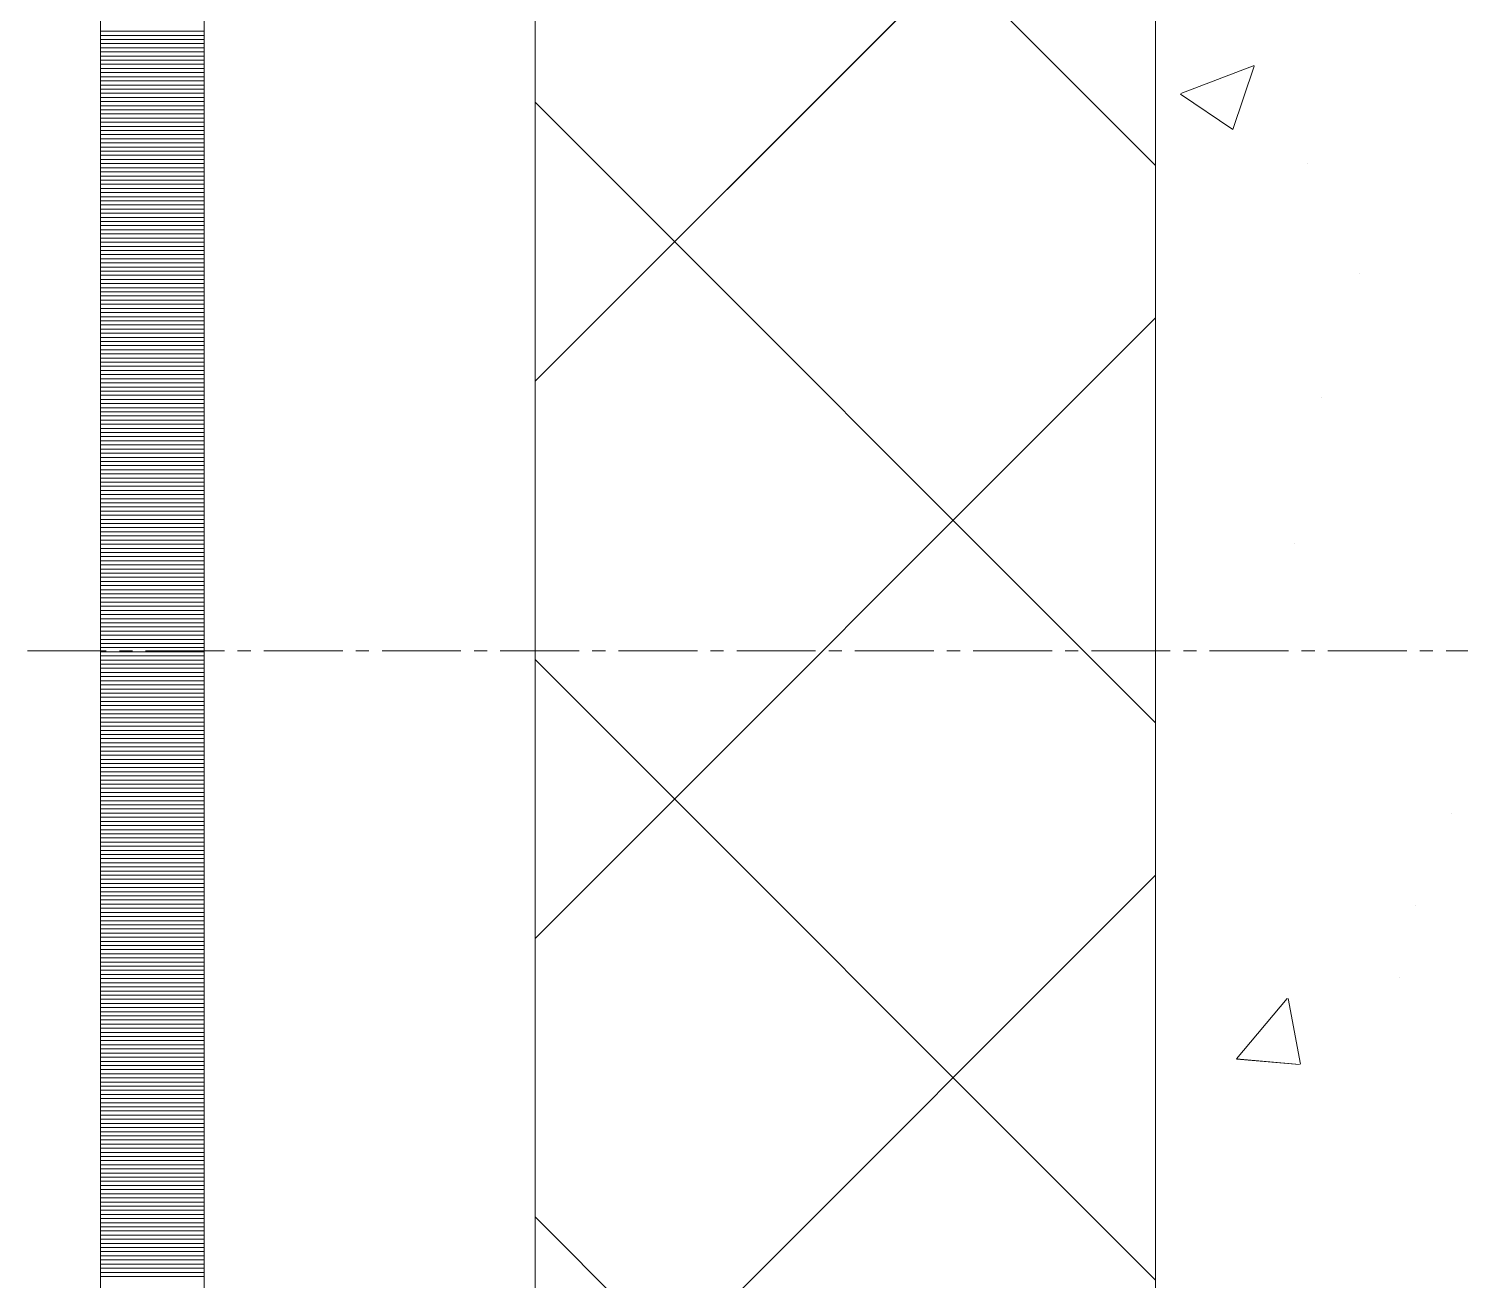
# Model space of a CAD drawing. Header units: millimetres. Extents: x 470010 to 1231400, y -134005 to 421770.
# Drawn here: x 672501.2 to 672847.2, y -25063.4 to -24760.9 of the extents above; entities that cross this region are included whole.
import ezdxf
from ezdxf.enums import TextEntityAlignment as Align

# ---------------------------------------------------------------- set-up
doc = ezdxf.new("R2010")
doc.units = ezdxf.units.MM
doc.linetypes.add('CENTER2', pattern=[28.575, 19.05, -3.175, 3.175, -3.175])
doc.linetypes.add('DASHED', pattern=[19.05, 12.7, -6.35])
doc.layers.get('Defpoints').update_dxf_attribs({"color": 140})
doc.layers.add('АР_Делит', color=120, linetype='Continuous', lineweight=0, plot=False)
for name, color, linetype, lineweight in [('АР_Стены ПЕНОблок', 52, 'Continuous', 20), ('АР_Тонкая', 254, 'Continuous', 5), ('АР_Утеплитель', 31, 'Continuous', 0), ('АР_Штриховка', 8, 'Continuous', 0)]:
    doc.layers.add(name, color=color, linetype=linetype, lineweight=lineweight)
doc.layers.add('РД_Оси_100', color=7, linetype='Continuous', lineweight=0, true_color=0x525252)
doc.styles.add('style1', font='ARIALN.TTF')

# ---------------------------------------------------------------- blocks, each defined once
blk = doc.blocks.new('СОШ_2200_АР_ОСИ_М100_28.05.24')
at = {"layer": 'АР_Делит', "color": 251, "linetype": 'DASHED', "true_color": 0x636466}
blk.add_lwpolyline([(114955, 135155), (114955, -355), (93595.036, -355), (93595.036, 13855), (94145, 13855), (94145, 68320), (66055, 68320), (66055, 13857.73), (83455, 13857.73), (83455, -355), (45245, -355), (45245, 13145), (44695, 13145), (44695, 26755), (45245, 26755), (45245, 68320), (20455, 68320), (20455, 26755), (27955, 26755), (27955, 13145), (-355, 13145), (-355, 100855)], dxfattribs=at)
at = {"layer": 'РД_Оси_100', "color": 251, "linetype": 'CENTER2', "true_color": 0x636466}
blk.add_lwpolyline([(95715.503, 68700), (-5454.958, 68700), (-5954.958, 68850)], dxfattribs=at)
blk = doc.blocks.new('A$C9108343f')
at = {"layer": 'АР_Стены ПЕНОблок', "color": 18, "linetype": 'Continuous', "lineweight": 20, "true_color": 0x000000}
blk.add_line((7054.96, 97555), (7054.96, 21355), dxfattribs=at)
at = {"layer": 'АР_Тонкая', "color": 18, "linetype": 'Continuous', "lineweight": 5, "true_color": 0x000000}
for p, q in [((6799.96, 97555), (6799.96, 21355)), ((6824.96, 97555), (6824.96, 21355)), ((6824.96, 21355), (6824.96, 97555)), ((6904.96, 21355), (6904.96, 97555))]:
    blk.add_line(p, q, dxfattribs=at)
at = {"layer": 'АР_Утеплитель', "color": 18, "linetype": 'Continuous', "lineweight": 0, "true_color": 0x000000}
for p, q in [((6904.96, 97555), (6904.96, 21355)), ((7054.96, 21355), (7054.96, 97555))]:
    blk.add_line(p, q, dxfattribs=at)
at = {"layer": 'АР_Штриховка', "color": 18, "linetype": 'Continuous', "lineweight": 0, "true_color": 0x000000}
for p, q in [((7054.96, 75572.27), (6904.96, 75722.27)), ((6904.96, 75520.14), (7054.96, 75670.14)), ((6799.96, 75604.75), (6824.96, 75604.75)), ((6799.96, 75603.75), (6824.96, 75603.75)), ((6799.96, 75602.75), (6824.96, 75602.75)), ((6799.96, 75601.75), (6824.96, 75601.75)), ((6799.96, 75600.75), (6824.96, 75600.75)), ((6799.96, 75599.75), (6824.96, 75599.75)), ((6799.96, 75598.75), (6824.96, 75598.75)), ((6799.96, 75597.75), (6824.96, 75597.75)), ((6799.96, 75596.75), (6824.96, 75596.75)), ((6799.96, 75595.75), (6824.96, 75595.75)), ((6799.96, 75594.75), (6824.96, 75594.75)), ((6799.96, 75593.75), (6824.96, 75593.75)), ((7061.02, 75589.67), (7078.8, 75596.49)), ((7073.6, 75580.99), (7078.75, 75596.34)), ((6799.96, 75592.75), (6824.96, 75592.75)), ((6799.96, 75591.75), (6824.96, 75591.75)), ((6799.96, 75590.75), (6824.96, 75590.75)), ((6799.96, 75589.75), (6824.96, 75589.75)), ((6799.96, 75588.75), (6824.96, 75588.75)), ((6799.96, 75587.75), (6824.96, 75587.75)), ((6799.96, 75586.75), (6824.96, 75586.75)), ((7054.96, 75437.57), (6904.96, 75587.57)), ((7060.95, 75589.51), (7073.58, 75580.99)), ((6799.96, 75585.75), (6824.96, 75585.75)), ((6799.96, 75584.75), (6824.96, 75584.75)), ((6799.96, 75583.75), (6824.96, 75583.75)), ((6799.96, 75582.75), (6824.96, 75582.75)), ((6799.96, 75581.75), (6824.96, 75581.75)), ((6799.96, 75580.75), (6824.96, 75580.75)), ((6799.96, 75579.75), (6824.96, 75579.75)), ((6799.96, 75578.75), (6824.96, 75578.75)), ((6799.96, 75577.75), (6824.96, 75577.75)), ((6799.96, 75576.75), (6824.96, 75576.75)), ((6799.96, 75575.75), (6824.96, 75575.75)), ((6799.96, 75574.75), (6824.96, 75574.75)), ((6799.96, 75573.75), (6824.96, 75573.75)), ((6799.96, 75572.75), (6824.96, 75572.75)), ((7091.66, 75572.7), (7091.66, 75572.7)), ((6799.96, 75571.75), (6824.96, 75571.75)), ((6799.96, 75570.75), (6824.96, 75570.75)), ((6799.96, 75569.75), (6824.96, 75569.75)), ((6799.96, 75568.75), (6824.96, 75568.75)), ((6799.96, 75567.75), (6824.96, 75567.75)), ((6799.96, 75566.75), (6824.96, 75566.75)), ((6799.96, 75565.75), (6824.96, 75565.75)), ((6799.96, 75564.75), (6824.96, 75564.75)), ((6799.96, 75563.75), (6824.96, 75563.75)), ((6799.96, 75562.75), (6824.96, 75562.75)), ((6799.96, 75561.75), (6824.96, 75561.75)), ((6799.96, 75560.75), (6824.96, 75560.75)), ((6799.96, 75559.75), (6824.96, 75559.75)), ((6799.96, 75558.75), (6824.96, 75558.75)), ((6799.96, 75557.75), (6824.96, 75557.75)), ((6799.96, 75556.75), (6824.96, 75556.75)), ((6799.96, 75555.75), (6824.96, 75555.75)), ((6799.96, 75554.75), (6824.96, 75554.75)), ((6799.96, 75553.75), (6824.96, 75553.75)), ((6799.96, 75552.75), (6824.96, 75552.75)), ((6799.96, 75551.75), (6824.96, 75551.75)), ((6799.96, 75550.75), (6824.96, 75550.75)), ((6799.96, 75549.75), (6824.96, 75549.75)), ((6799.96, 75548.75), (6824.96, 75548.75)), ((6799.96, 75547.75), (6824.96, 75547.75)), ((6799.96, 75546.75), (6824.96, 75546.75)), ((6799.96, 75545.75), (6824.96, 75545.75)), ((7104.17, 75546.07), (7104.17, 75546.07)), ((6799.96, 75544.75), (6824.96, 75544.75)), ((6799.96, 75543.75), (6824.96, 75543.75)), ((6799.96, 75542.75), (6824.96, 75542.75)), ((6799.96, 75541.75), (6824.96, 75541.75)), ((6799.96, 75540.75), (6824.96, 75540.75)), ((6799.96, 75539.75), (6824.96, 75539.75)), ((6799.96, 75538.75), (6824.96, 75538.75)), ((6799.96, 75537.75), (6824.96, 75537.75)), ((6799.96, 75536.75), (6824.96, 75536.75)), ((6799.96, 75535.75), (6824.96, 75535.75)), ((6799.96, 75534.75), (6824.96, 75534.75)), ((6904.96, 75385.43), (7054.96, 75535.43)), ((6799.96, 75533.75), (6824.96, 75533.75)), ((6799.96, 75532.75), (6824.96, 75532.75)), ((6799.96, 75531.75), (6824.96, 75531.75)), ((6799.96, 75530.75), (6824.96, 75530.75)), ((6799.96, 75529.75), (6824.96, 75529.75)), ((6799.96, 75528.75), (6824.96, 75528.75)), ((6799.96, 75527.75), (6824.96, 75527.75)), ((6799.96, 75526.75), (6824.96, 75526.75)), ((6799.96, 75525.75), (6824.96, 75525.75)), ((6799.96, 75524.75), (6824.96, 75524.75)), ((6799.96, 75523.75), (6824.96, 75523.75)), ((6799.96, 75522.75), (6824.96, 75522.75)), ((6799.96, 75521.75), (6824.96, 75521.75)), ((6799.96, 75520.75), (6824.96, 75520.75)), ((6799.96, 75519.75), (6824.96, 75519.75)), ((6799.96, 75518.75), (6824.96, 75518.75)), ((6799.96, 75517.75), (6824.96, 75517.75)), ((6799.96, 75516.75), (6824.96, 75516.75)), ((6799.96, 75515.75), (6824.96, 75515.75)), ((6799.96, 75514.75), (6824.96, 75514.75)), ((6799.96, 75513.75), (6824.96, 75513.75)), ((7095.06, 75516.3), (7095.06, 75516.3)), ((6799.96, 75512.75), (6824.96, 75512.75)), ((6799.96, 75511.75), (6824.96, 75511.75)), ((6799.96, 75510.75), (6824.96, 75510.75)), ((6799.96, 75509.75), (6824.96, 75509.75)), ((6799.96, 75508.75), (6824.96, 75508.75)), ((6799.96, 75507.75), (6824.96, 75507.75)), ((6799.96, 75506.75), (6824.96, 75506.75)), ((6799.96, 75505.75), (6824.96, 75505.75)), ((6799.96, 75504.75), (6824.96, 75504.75)), ((6799.96, 75503.75), (6824.96, 75503.75)), ((6799.96, 75502.75), (6824.96, 75502.75)), ((6799.96, 75501.75), (6824.96, 75501.75)), ((6799.96, 75500.75), (6824.96, 75500.75)), ((6799.96, 75499.75), (6824.96, 75499.75)), ((6799.96, 75498.75), (6824.96, 75498.75)), ((6799.96, 75497.75), (6824.96, 75497.75)), ((6799.96, 75496.75), (6824.96, 75496.75)), ((6799.96, 75495.75), (6824.96, 75495.75)), ((6799.96, 75494.75), (6824.96, 75494.75)), ((6799.96, 75493.75), (6824.96, 75493.75)), ((6799.96, 75492.75), (6824.96, 75492.75)), ((6799.96, 75491.75), (6824.96, 75491.75)), ((6799.96, 75490.75), (6824.96, 75490.75)), ((6799.96, 75489.75), (6824.96, 75489.75)), ((6799.96, 75488.75), (6824.96, 75488.75)), ((6799.96, 75487.75), (6824.96, 75487.75)), ((6799.96, 75486.75), (6824.96, 75486.75)), ((6799.96, 75485.75), (6824.96, 75485.75)), ((6799.96, 75484.75), (6824.96, 75484.75)), ((6799.96, 75483.75), (6824.96, 75483.75)), ((6799.96, 75482.75), (6824.96, 75482.75)), ((6799.96, 75481.75), (6824.96, 75481.75)), ((6799.96, 75480.75), (6824.96, 75480.75)), ((6799.96, 75479.75), (6824.96, 75479.75)), ((7088.43, 75480.89), (7088.43, 75480.89)), ((6799.96, 75478.75), (6824.96, 75478.75)), ((6799.96, 75477.75), (6824.96, 75477.75)), ((6799.96, 75476.75), (6824.96, 75476.75)), ((6799.96, 75475.75), (6824.96, 75475.75)), ((6799.96, 75474.75), (6824.96, 75474.75)), ((6799.96, 75473.75), (6824.96, 75473.75)), ((6799.96, 75472.75), (6824.96, 75472.75)), ((6799.96, 75471.75), (6824.96, 75471.75)), ((6799.96, 75470.75), (6824.96, 75470.75)), ((6799.96, 75469.75), (6824.96, 75469.75)), ((6799.96, 75468.75), (6824.96, 75468.75)), ((6799.96, 75467.75), (6824.96, 75467.75)), ((6799.96, 75466.75), (6824.96, 75466.75)), ((6799.96, 75465.75), (6824.96, 75465.75)), ((6799.96, 75464.75), (6824.96, 75464.75)), ((6799.96, 75463.75), (6824.96, 75463.75)), ((6799.96, 75462.75), (6824.96, 75462.75)), ((6799.96, 75461.75), (6824.96, 75461.75)), ((6799.96, 75460.75), (6824.96, 75460.75)), ((6799.96, 75459.75), (6824.96, 75459.75)), ((6799.96, 75458.75), (6824.96, 75458.75)), ((6799.96, 75457.75), (6824.96, 75457.75)), ((6799.96, 75456.75), (6824.96, 75456.75)), ((6799.96, 75455.75), (6824.96, 75455.75)), ((6799.96, 75454.75), (6824.96, 75454.75)), ((6799.96, 75453.75), (6824.96, 75453.75)), ((6799.96, 75452.75), (6824.96, 75452.75)), ((6799.96, 75451.75), (6824.96, 75451.75)), ((7054.96, 75302.87), (6904.96, 75452.87)), ((6799.96, 75450.75), (6824.96, 75450.75)), ((6799.96, 75449.75), (6824.96, 75449.75)), ((6799.96, 75448.75), (6824.96, 75448.75)), ((6799.96, 75447.75), (6824.96, 75447.75)), ((6799.96, 75446.75), (6824.96, 75446.75)), ((6799.96, 75445.75), (6824.96, 75445.75)), ((6799.96, 75444.75), (6824.96, 75444.75)), ((6799.96, 75443.75), (6824.96, 75443.75)), ((6799.96, 75442.75), (6824.96, 75442.75)), ((6799.96, 75441.75), (6824.96, 75441.75)), ((6799.96, 75440.75), (6824.96, 75440.75)), ((6799.96, 75439.75), (6824.96, 75439.75)), ((6799.96, 75438.75), (6824.96, 75438.75)), ((6799.96, 75437.75), (6824.96, 75437.75)), ((6799.96, 75436.75), (6824.96, 75436.75)), ((6799.96, 75435.75), (6824.96, 75435.75)), ((6799.96, 75434.75), (6824.96, 75434.75)), ((6799.96, 75433.75), (6824.96, 75433.75)), ((6799.96, 75432.75), (6824.96, 75432.75)), ((6799.96, 75431.75), (6824.96, 75431.75)), ((6799.96, 75430.75), (6824.96, 75430.75)), ((6799.96, 75429.75), (6824.96, 75429.75)), ((6799.96, 75428.75), (6824.96, 75428.75)), ((6799.96, 75427.75), (6824.96, 75427.75)), ((6799.96, 75426.75), (6824.96, 75426.75)), ((6799.96, 75425.75), (6824.96, 75425.75)), ((6799.96, 75424.75), (6824.96, 75424.75)), ((6799.96, 75423.75), (6824.96, 75423.75)), ((6799.96, 75422.75), (6824.96, 75422.75)), ((6799.96, 75421.75), (6824.96, 75421.75)), ((6799.96, 75420.75), (6824.96, 75420.75)), ((6799.96, 75419.75), (6824.96, 75419.75)), ((6799.96, 75418.75), (6824.96, 75418.75)), ((6799.96, 75417.75), (6824.96, 75417.75)), ((6799.96, 75416.75), (6824.96, 75416.75)), ((6799.96, 75415.75), (6824.96, 75415.75)), ((6799.96, 75414.75), (6824.96, 75414.75)), ((6799.96, 75413.75), (6824.96, 75413.75)), ((7126.57, 75415.58), (7126.57, 75415.58)), ((6799.96, 75412.75), (6824.96, 75412.75)), ((6799.96, 75411.75), (6824.96, 75411.75)), ((6799.96, 75410.75), (6824.96, 75410.75)), ((6799.96, 75409.75), (6824.96, 75409.75)), ((6799.96, 75408.75), (6824.96, 75408.75)), ((6799.96, 75407.75), (6824.96, 75407.75)), ((6799.96, 75406.75), (6824.96, 75406.75)), ((6799.96, 75405.75), (6824.96, 75405.75)), ((6799.96, 75404.75), (6824.96, 75404.75)), ((6799.96, 75403.75), (6824.96, 75403.75)), ((6799.96, 75402.75), (6824.96, 75402.75)), ((6799.96, 75401.75), (6824.96, 75401.75)), ((6799.96, 75400.75), (6824.96, 75400.75)), ((6799.96, 75399.75), (6824.96, 75399.75)), ((6904.96, 75250.73), (7054.96, 75400.73)), ((6799.96, 75398.75), (6824.96, 75398.75)), ((6799.96, 75397.75), (6824.96, 75397.75)), ((6799.96, 75396.75), (6824.96, 75396.75)), ((6799.96, 75395.75), (6824.96, 75395.75)), ((6799.96, 75394.75), (6824.96, 75394.75)), ((6799.96, 75393.75), (6824.96, 75393.75)), ((6799.96, 75392.75), (6824.96, 75392.75)), ((7117.81, 75393.38), (7117.81, 75393.38)), ((6799.96, 75391.75), (6824.96, 75391.75)), ((6799.96, 75390.75), (6824.96, 75390.75)), ((6799.96, 75389.75), (6824.96, 75389.75)), ((6799.96, 75388.75), (6824.96, 75388.75)), ((6799.96, 75387.75), (6824.96, 75387.75)), ((6799.96, 75386.75), (6824.96, 75386.75)), ((6799.96, 75385.75), (6824.96, 75385.75)), ((6799.96, 75384.75), (6824.96, 75384.75)), ((6799.96, 75383.75), (6824.96, 75383.75)), ((6799.96, 75382.75), (6824.96, 75382.75)), ((6799.96, 75381.75), (6824.96, 75381.75)), ((6799.96, 75380.75), (6824.96, 75380.75)), ((6799.96, 75379.75), (6824.96, 75379.75)), ((6799.96, 75378.75), (6824.96, 75378.75)), ((6799.96, 75377.75), (6824.96, 75377.75)), ((6799.96, 75376.75), (6824.96, 75376.75)), ((6799.96, 75375.75), (6824.96, 75375.75)), ((7113.9, 75375.99), (7113.9, 75375.99)), ((6799.96, 75374.75), (6824.96, 75374.75)), ((6799.96, 75373.75), (6824.96, 75373.75)), ((6799.96, 75372.75), (6824.96, 75372.75)), ((6799.96, 75371.75), (6824.96, 75371.75)), ((6799.96, 75370.75), (6824.96, 75370.75)), ((6799.96, 75369.75), (6824.96, 75369.75)), ((6799.96, 75368.75), (6824.96, 75368.75)), ((7074.52, 75356.32), (7086.77, 75370.91)), ((7089.96, 75355.03), (7087.02, 75370.96)), ((6799.96, 75367.75), (6824.96, 75367.75)), ((6799.96, 75366.75), (6824.96, 75366.75)), ((6799.96, 75365.75), (6824.96, 75365.75)), ((6799.96, 75364.75), (6824.96, 75364.75)), ((6799.96, 75363.75), (6824.96, 75363.75)), ((6799.96, 75362.75), (6824.96, 75362.75)), ((6799.96, 75361.75), (6824.96, 75361.75)), ((6799.96, 75360.75), (6824.96, 75360.75)), ((6799.96, 75359.75), (6824.96, 75359.75)), ((6799.96, 75358.75), (6824.96, 75358.75)), ((6799.96, 75357.75), (6824.96, 75357.75)), ((6799.96, 75356.75), (6824.96, 75356.75)), ((6799.96, 75355.75), (6824.96, 75355.75)), ((6799.96, 75354.75), (6824.96, 75354.75)), ((7074.52, 75356.32), (7089.7, 75354.99)), ((6799.96, 75353.75), (6824.96, 75353.75)), ((6799.96, 75352.75), (6824.96, 75352.75)), ((6799.96, 75351.75), (6824.96, 75351.75)), ((6799.96, 75350.75), (6824.96, 75350.75)), ((6799.96, 75349.75), (6824.96, 75349.75)), ((6799.96, 75348.75), (6824.96, 75348.75)), ((6799.96, 75347.75), (6824.96, 75347.75)), ((6799.96, 75346.75), (6824.96, 75346.75)), ((6799.96, 75345.75), (6824.96, 75345.75)), ((6799.96, 75344.75), (6824.96, 75344.75)), ((6799.96, 75343.75), (6824.96, 75343.75)), ((6799.96, 75342.75), (6824.96, 75342.75)), ((6799.96, 75341.75), (6824.96, 75341.75)), ((6799.96, 75340.75), (6824.96, 75340.75)), ((6799.96, 75339.75), (6824.96, 75339.75)), ((6799.96, 75338.75), (6824.96, 75338.75)), ((6799.96, 75337.75), (6824.96, 75337.75)), ((6799.96, 75336.75), (6824.96, 75336.75)), ((6799.96, 75335.75), (6824.96, 75335.75)), ((6799.96, 75334.75), (6824.96, 75334.75)), ((6799.96, 75333.75), (6824.96, 75333.75)), ((6799.96, 75332.75), (6824.96, 75332.75)), ((6799.96, 75331.75), (6824.96, 75331.75)), ((6799.96, 75330.75), (6824.96, 75330.75)), ((6799.96, 75329.75), (6824.96, 75329.75)), ((6799.96, 75328.75), (6824.96, 75328.75)), ((6799.96, 75327.75), (6824.96, 75327.75)), ((6799.96, 75326.75), (6824.96, 75326.75)), ((6799.96, 75325.75), (6824.96, 75325.75)), ((6799.96, 75324.75), (6824.96, 75324.75)), ((6799.96, 75323.75), (6824.96, 75323.75)), ((6799.96, 75322.75), (6824.96, 75322.75)), ((6799.96, 75321.75), (6824.96, 75321.75)), ((6799.96, 75320.75), (6824.96, 75320.75)), ((6799.96, 75319.75), (6824.96, 75319.75)), ((6799.96, 75318.75), (6824.96, 75318.75)), ((6799.96, 75317.75), (6824.96, 75317.75)), ((6799.96, 75316.75), (6824.96, 75316.75)), ((7054.96, 75168.16), (6904.96, 75318.16)), ((6799.96, 75315.75), (6824.96, 75315.75)), ((6799.96, 75314.75), (6824.96, 75314.75)), ((6799.96, 75313.75), (6824.96, 75313.75)), ((6799.96, 75312.75), (6824.96, 75312.75)), ((6799.96, 75311.75), (6824.96, 75311.75)), ((6799.96, 75310.75), (6824.96, 75310.75)), ((6799.96, 75309.75), (6824.96, 75309.75)), ((6799.96, 75308.75), (6824.96, 75308.75)), ((6799.96, 75307.75), (6824.96, 75307.75)), ((6799.96, 75306.75), (6824.96, 75306.75)), ((6799.96, 75305.75), (6824.96, 75305.75)), ((6799.96, 75304.75), (6824.96, 75304.75)), ((6799.96, 75303.75), (6824.96, 75303.75))]:
    blk.add_line(p, q, dxfattribs=at)
at = {"layer": 'РД_Оси_100'}
blk.add_blockref('СОШ_2200_АР_ОСИ_М100_28.05.24', (7154.96, 6755), dxfattribs=at)
at = {"layer": 'Defpoints', "color": 18, "true_color": 0x000000, "style": 'style1'}
for p in [(143949.34, 316089.12), (143974.98, 281639.5), (143890.4, 273244.71), (143839.99, 264276.81), (143967.75, 254892.38), (12251.96, 104178.14), (12382.58, 96023.14)]:
    blk.add_attdef('АР-ПОМЕЩЕНИЕ:НАИМЕНОВАНИЕ', text='', height=100, dxfattribs=at).set_placement(p, align=Align.MIDDLE)
at = {"layer": 'Defpoints', "color": 18, "true_color": 0x000000, "style": 'style1', "flags": 8}
for p in [(143951.3, 279099.09), (143848.34, 269251.11), (143875.33, 260094.25), (144049.74, 250824.7), (163419.28, 238153.36), (155897.46, 237965.97), (183037.2, 237965.97), (143342.94, 237876.19)]:
    blk.add_attdef('АР-ПОМЕЩЕНИЕ:НАИМЕНОВАНИЕ', text='', height=100, dxfattribs=at).set_placement(p, align=Align.MIDDLE)

msp = doc.modelspace()

# ---------------------------------------------------------------- linework, layer by layer
at = {"layer": 'АР_Стены ПЕНОблок', "color": 18, "linetype": 'Continuous', "lineweight": 20, "true_color": 0x000000}
msp.add_line((672773.57, -2811.242), (672773.57, -79011.242), dxfattribs=at)
at = {"layer": 'АР_Тонкая', "color": 18, "linetype": 'Continuous', "lineweight": 5, "true_color": 0x000000}
for p, q in [((672518.57, -2811.242), (672518.57, -79011.242)), ((672543.57, -2811.242), (672543.57, -79011.242)), ((672543.57, -79011.242), (672543.57, -2811.242)), ((672623.57, -79011.242), (672623.57, -2811.242))]:
    msp.add_line(p, q, dxfattribs=at)
at = {"layer": 'АР_Утеплитель', "color": 18, "linetype": 'Continuous', "lineweight": 0, "true_color": 0x000000}
for p, q in [((672623.57, -2811.242), (672623.57, -79011.242)), ((672773.57, -79011.242), (672773.57, -2811.242))]:
    msp.add_line(p, q, dxfattribs=at)
at = {"layer": 'АР_Штриховка', "color": 18, "linetype": 'Continuous', "lineweight": 0, "true_color": 0x000000}
for p, q in [((672773.57, -24793.968), (672623.57, -24643.968)), ((672623.57, -24846.105), (672773.57, -24696.105)), ((672518.57, -24761.492), (672543.57, -24761.492)), ((672518.57, -24762.492), (672543.57, -24762.492)), ((672518.57, -24763.492), (672543.57, -24763.492)), ((672518.57, -24764.492), (672543.57, -24764.492)), ((672518.57, -24765.492), (672543.57, -24765.492)), ((672518.57, -24766.492), (672543.57, -24766.492)), ((672518.57, -24767.492), (672543.57, -24767.492)), ((672518.57, -24768.492), (672543.57, -24768.492)), ((672518.57, -24769.492), (672543.57, -24769.492)), ((672518.57, -24770.492), (672543.57, -24770.492)), ((672779.632, -24776.575), (672797.417, -24769.748)), ((672792.212, -24785.255), (672797.362, -24769.906)), ((672518.57, -24771.492), (672543.57, -24771.492)), ((672518.57, -24772.492), (672543.57, -24772.492)), ((672518.57, -24773.492), (672543.57, -24773.492)), ((672518.57, -24774.492), (672543.57, -24774.492)), ((672518.57, -24775.492), (672543.57, -24775.492)), ((672518.57, -24776.492), (672543.57, -24776.492)), ((672518.57, -24777.492), (672543.57, -24777.492)), ((672779.562, -24776.728), (672792.197, -24785.25)), ((672518.57, -24778.492), (672543.57, -24778.492)), ((672518.57, -24779.492), (672543.57, -24779.492)), ((672518.57, -24780.492), (672543.57, -24780.492)), ((672773.57, -24928.672), (672623.57, -24778.672)), ((672518.57, -24781.492), (672543.57, -24781.492)), ((672518.57, -24782.492), (672543.57, -24782.492)), ((672518.57, -24783.492), (672543.57, -24783.492)), ((672518.57, -24784.492), (672543.57, -24784.492)), ((672518.57, -24785.492), (672543.57, -24785.492)), ((672518.57, -24786.492), (672543.57, -24786.492)), ((672518.57, -24787.492), (672543.57, -24787.492)), ((672518.57, -24788.492), (672543.57, -24788.492)), ((672518.57, -24789.492), (672543.57, -24789.492)), ((672518.57, -24790.492), (672543.57, -24790.492)), ((672518.57, -24791.492), (672543.57, -24791.492)), ((672518.57, -24792.492), (672543.57, -24792.492)), ((672518.57, -24793.492), (672543.57, -24793.492)), ((672518.57, -24794.492), (672543.57, -24794.492)), ((672518.57, -24795.492), (672543.57, -24795.492)), ((672518.57, -24796.492), (672543.57, -24796.492)), ((672518.57, -24797.492), (672543.57, -24797.492)), ((672518.57, -24798.492), (672543.57, -24798.492)), ((672518.57, -24799.492), (672543.57, -24799.492)), ((672518.57, -24800.492), (672543.57, -24800.492)), ((672518.57, -24801.492), (672543.57, -24801.492)), ((672518.57, -24802.492), (672543.57, -24802.492)), ((672518.57, -24803.492), (672543.57, -24803.492)), ((672518.57, -24804.492), (672543.57, -24804.492)), ((672518.57, -24805.492), (672543.57, -24805.492)), ((672518.57, -24806.492), (672543.57, -24806.492)), ((672518.57, -24807.492), (672543.57, -24807.492)), ((672518.57, -24808.492), (672543.57, -24808.492)), ((672518.57, -24809.492), (672543.57, -24809.492)), ((672518.57, -24810.492), (672543.57, -24810.492)), ((672518.57, -24811.492), (672543.57, -24811.492)), ((672518.57, -24812.492), (672543.57, -24812.492)), ((672518.57, -24813.492), (672543.57, -24813.492)), ((672518.57, -24814.492), (672543.57, -24814.492)), ((672518.57, -24815.492), (672543.57, -24815.492)), ((672518.57, -24816.492), (672543.57, -24816.492)), ((672518.57, -24817.492), (672543.57, -24817.492)), ((672518.57, -24818.492), (672543.57, -24818.492)), ((672518.57, -24819.492), (672543.57, -24819.492)), ((672518.57, -24820.492), (672543.57, -24820.492)), ((672518.57, -24821.492), (672543.57, -24821.492)), ((672518.57, -24822.492), (672543.57, -24822.492)), ((672518.57, -24823.492), (672543.57, -24823.492)), ((672518.57, -24824.492), (672543.57, -24824.492)), ((672518.57, -24825.492), (672543.57, -24825.492)), ((672518.57, -24826.492), (672543.57, -24826.492)), ((672518.57, -24827.492), (672543.57, -24827.492)), ((672518.57, -24828.492), (672543.57, -24828.492)), ((672518.57, -24829.492), (672543.57, -24829.492)), ((672518.57, -24830.492), (672543.57, -24830.492)), ((672518.57, -24831.492), (672543.57, -24831.492)), ((672518.57, -24832.492), (672543.57, -24832.492)), ((672623.57, -24980.809), (672773.57, -24830.809)), ((672518.57, -24833.492), (672543.57, -24833.492)), ((672518.57, -24834.492), (672543.57, -24834.492)), ((672518.57, -24835.492), (672543.57, -24835.492)), ((672518.57, -24836.492), (672543.57, -24836.492)), ((672518.57, -24837.492), (672543.57, -24837.492)), ((672518.57, -24838.492), (672543.57, -24838.492)), ((672518.57, -24839.492), (672543.57, -24839.492)), ((672518.57, -24840.492), (672543.57, -24840.492)), ((672518.57, -24841.492), (672543.57, -24841.492)), ((672518.57, -24842.492), (672543.57, -24842.492)), ((672518.57, -24843.492), (672543.57, -24843.492)), ((672518.57, -24844.492), (672543.57, -24844.492)), ((672518.57, -24845.492), (672543.57, -24845.492)), ((672518.57, -24846.492), (672543.57, -24846.492)), ((672518.57, -24847.492), (672543.57, -24847.492)), ((672518.57, -24848.492), (672543.57, -24848.492)), ((672518.57, -24849.492), (672543.57, -24849.492)), ((672518.57, -24850.492), (672543.57, -24850.492)), ((672518.57, -24851.492), (672543.57, -24851.492)), ((672518.57, -24852.492), (672543.57, -24852.492)), ((672518.57, -24853.492), (672543.57, -24853.492)), ((672518.57, -24854.492), (672543.57, -24854.492)), ((672518.57, -24855.492), (672543.57, -24855.492)), ((672518.57, -24856.492), (672543.57, -24856.492)), ((672518.57, -24857.492), (672543.57, -24857.492)), ((672518.57, -24858.492), (672543.57, -24858.492)), ((672518.57, -24859.492), (672543.57, -24859.492)), ((672518.57, -24860.492), (672543.57, -24860.492)), ((672518.57, -24861.492), (672543.57, -24861.492)), ((672518.57, -24862.492), (672543.57, -24862.492)), ((672518.57, -24863.492), (672543.57, -24863.492)), ((672518.57, -24864.492), (672543.57, -24864.492)), ((672518.57, -24865.492), (672543.57, -24865.492)), ((672518.57, -24866.492), (672543.57, -24866.492)), ((672518.57, -24867.492), (672543.57, -24867.492)), ((672518.57, -24868.492), (672543.57, -24868.492)), ((672518.57, -24869.492), (672543.57, -24869.492)), ((672518.57, -24870.492), (672543.57, -24870.492)), ((672518.57, -24871.492), (672543.57, -24871.492)), ((672518.57, -24872.492), (672543.57, -24872.492)), ((672518.57, -24873.492), (672543.57, -24873.492)), ((672518.57, -24874.492), (672543.57, -24874.492)), ((672518.57, -24875.492), (672543.57, -24875.492)), ((672518.57, -24876.492), (672543.57, -24876.492)), ((672518.57, -24877.492), (672543.57, -24877.492)), ((672518.57, -24878.492), (672543.57, -24878.492)), ((672518.57, -24879.492), (672543.57, -24879.492)), ((672518.57, -24880.492), (672543.57, -24880.492)), ((672518.57, -24881.492), (672543.57, -24881.492)), ((672518.57, -24882.492), (672543.57, -24882.492)), ((672518.57, -24883.492), (672543.57, -24883.492)), ((672518.57, -24884.492), (672543.57, -24884.492)), ((672518.57, -24885.492), (672543.57, -24885.492)), ((672518.57, -24886.492), (672543.57, -24886.492)), ((672518.57, -24887.492), (672543.57, -24887.492)), ((672518.57, -24888.492), (672543.57, -24888.492)), ((672518.57, -24889.492), (672543.57, -24889.492)), ((672518.57, -24890.492), (672543.57, -24890.492)), ((672518.57, -24891.492), (672543.57, -24891.492)), ((672518.57, -24892.492), (672543.57, -24892.492)), ((672518.57, -24893.492), (672543.57, -24893.492)), ((672518.57, -24894.492), (672543.57, -24894.492)), ((672518.57, -24895.492), (672543.57, -24895.492)), ((672518.57, -24896.492), (672543.57, -24896.492)), ((672518.57, -24897.492), (672543.57, -24897.492)), ((672518.57, -24898.492), (672543.57, -24898.492)), ((672518.57, -24899.492), (672543.57, -24899.492)), ((672518.57, -24900.492), (672543.57, -24900.492)), ((672518.57, -24901.492), (672543.57, -24901.492)), ((672518.57, -24902.492), (672543.57, -24902.492)), ((672518.57, -24903.492), (672543.57, -24903.492)), ((672518.57, -24904.492), (672543.57, -24904.492)), ((672518.57, -24905.492), (672543.57, -24905.492)), ((672518.57, -24906.492), (672543.57, -24906.492)), ((672518.57, -24907.492), (672543.57, -24907.492)), ((672518.57, -24908.492), (672543.57, -24908.492)), ((672518.57, -24909.492), (672543.57, -24909.492)), ((672518.57, -24910.492), (672543.57, -24910.492)), ((672518.57, -24911.492), (672543.57, -24911.492)), ((672518.57, -24912.492), (672543.57, -24912.492)), ((672518.57, -24913.492), (672543.57, -24913.492)), ((672518.57, -24914.492), (672543.57, -24914.492)), ((672518.57, -24915.492), (672543.57, -24915.492)), ((672773.57, -25063.376), (672623.57, -24913.376)), ((672518.57, -24916.492), (672543.57, -24916.492)), ((672518.57, -24917.492), (672543.57, -24917.492)), ((672518.57, -24918.492), (672543.57, -24918.492)), ((672518.57, -24919.492), (672543.57, -24919.492)), ((672518.57, -24920.492), (672543.57, -24920.492)), ((672518.57, -24921.492), (672543.57, -24921.492)), ((672518.57, -24922.492), (672543.57, -24922.492)), ((672518.57, -24923.492), (672543.57, -24923.492)), ((672518.57, -24924.492), (672543.57, -24924.492)), ((672518.57, -24925.492), (672543.57, -24925.492)), ((672518.57, -24926.492), (672543.57, -24926.492)), ((672518.57, -24927.492), (672543.57, -24927.492)), ((672518.57, -24928.492), (672543.57, -24928.492)), ((672518.57, -24929.492), (672543.57, -24929.492)), ((672518.57, -24930.492), (672543.57, -24930.492)), ((672518.57, -24931.492), (672543.57, -24931.492)), ((672518.57, -24932.492), (672543.57, -24932.492)), ((672518.57, -24933.492), (672543.57, -24933.492)), ((672518.57, -24934.492), (672543.57, -24934.492)), ((672518.57, -24935.492), (672543.57, -24935.492)), ((672518.57, -24936.492), (672543.57, -24936.492)), ((672518.57, -24937.492), (672543.57, -24937.492)), ((672518.57, -24938.492), (672543.57, -24938.492)), ((672518.57, -24939.492), (672543.57, -24939.492)), ((672518.57, -24940.492), (672543.57, -24940.492)), ((672518.57, -24941.492), (672543.57, -24941.492)), ((672518.57, -24942.492), (672543.57, -24942.492)), ((672518.57, -24943.492), (672543.57, -24943.492)), ((672518.57, -24944.492), (672543.57, -24944.492)), ((672518.57, -24945.492), (672543.57, -24945.492)), ((672518.57, -24946.492), (672543.57, -24946.492)), ((672518.57, -24947.492), (672543.57, -24947.492)), ((672518.57, -24948.492), (672543.57, -24948.492)), ((672518.57, -24949.492), (672543.57, -24949.492)), ((672518.57, -24950.492), (672543.57, -24950.492)), ((672518.57, -24951.492), (672543.57, -24951.492)), ((672518.57, -24952.492), (672543.57, -24952.492)), ((672518.57, -24953.492), (672543.57, -24953.492)), ((672518.57, -24954.492), (672543.57, -24954.492)), ((672518.57, -24955.492), (672543.57, -24955.492)), ((672518.57, -24956.492), (672543.57, -24956.492)), ((672518.57, -24957.492), (672543.57, -24957.492)), ((672518.57, -24958.492), (672543.57, -24958.492)), ((672518.57, -24959.492), (672543.57, -24959.492)), ((672518.57, -24960.492), (672543.57, -24960.492)), ((672518.57, -24961.492), (672543.57, -24961.492)), ((672518.57, -24962.492), (672543.57, -24962.492)), ((672518.57, -24963.492), (672543.57, -24963.492)), ((672518.57, -24964.492), (672543.57, -24964.492)), ((672518.57, -24965.492), (672543.57, -24965.492)), ((672518.57, -24966.492), (672543.57, -24966.492)), ((672518.57, -24967.492), (672543.57, -24967.492)), ((672623.57, -25115.513), (672773.57, -24965.513)), ((672518.57, -24968.492), (672543.57, -24968.492)), ((672518.57, -24969.492), (672543.57, -24969.492)), ((672518.57, -24970.492), (672543.57, -24970.492)), ((672518.57, -24971.492), (672543.57, -24971.492)), ((672518.57, -24972.492), (672543.57, -24972.492)), ((672518.57, -24973.492), (672543.57, -24973.492)), ((672518.57, -24974.492), (672543.57, -24974.492)), ((672518.57, -24975.492), (672543.57, -24975.492)), ((672518.57, -24976.492), (672543.57, -24976.492)), ((672518.57, -24977.492), (672543.57, -24977.492)), ((672518.57, -24978.492), (672543.57, -24978.492)), ((672518.57, -24979.492), (672543.57, -24979.492)), ((672518.57, -24980.492), (672543.57, -24980.492)), ((672518.57, -24981.492), (672543.57, -24981.492)), ((672518.57, -24982.492), (672543.57, -24982.492)), ((672518.57, -24983.492), (672543.57, -24983.492)), ((672518.57, -24984.492), (672543.57, -24984.492)), ((672518.57, -24985.492), (672543.57, -24985.492)), ((672518.57, -24986.492), (672543.57, -24986.492)), ((672518.57, -24987.492), (672543.57, -24987.492)), ((672518.57, -24988.492), (672543.57, -24988.492)), ((672518.57, -24989.492), (672543.57, -24989.492)), ((672518.57, -24990.492), (672543.57, -24990.492)), ((672518.57, -24991.492), (672543.57, -24991.492)), ((672518.57, -24992.492), (672543.57, -24992.492)), ((672518.57, -24993.492), (672543.57, -24993.492)), ((672518.57, -24994.492), (672543.57, -24994.492)), ((672518.57, -24995.492), (672543.57, -24995.492)), ((672793.135, -25009.922), (672805.38, -24995.328)), ((672808.572, -25011.207), (672805.635, -24995.286)), ((672518.57, -24996.492), (672543.57, -24996.492)), ((672518.57, -24997.492), (672543.57, -24997.492)), ((672518.57, -24998.492), (672543.57, -24998.492)), ((672518.57, -24999.492), (672543.57, -24999.492)), ((672518.57, -25000.492), (672543.57, -25000.492)), ((672518.57, -25001.492), (672543.57, -25001.492)), ((672518.57, -25002.492), (672543.57, -25002.492)), ((672518.57, -25003.492), (672543.57, -25003.492)), ((672518.57, -25004.492), (672543.57, -25004.492)), ((672518.57, -25005.492), (672543.57, -25005.492)), ((672518.57, -25006.492), (672543.57, -25006.492)), ((672518.57, -25007.492), (672543.57, -25007.492)), ((672518.57, -25008.492), (672543.57, -25008.492)), ((672518.57, -25009.492), (672543.57, -25009.492)), ((672518.57, -25010.492), (672543.57, -25010.492)), ((672518.57, -25011.492), (672543.57, -25011.492)), ((672518.57, -25012.492), (672543.57, -25012.492)), ((672793.134, -25009.926), (672808.316, -25011.254)), ((672518.57, -25013.492), (672543.57, -25013.492)), ((672518.57, -25014.492), (672543.57, -25014.492)), ((672518.57, -25015.492), (672543.57, -25015.492)), ((672518.57, -25016.492), (672543.57, -25016.492)), ((672518.57, -25017.492), (672543.57, -25017.492)), ((672518.57, -25018.492), (672543.57, -25018.492)), ((672518.57, -25019.492), (672543.57, -25019.492)), ((672518.57, -25020.492), (672543.57, -25020.492)), ((672518.57, -25021.492), (672543.57, -25021.492)), ((672518.57, -25022.492), (672543.57, -25022.492)), ((672518.57, -25023.492), (672543.57, -25023.492)), ((672518.57, -25024.492), (672543.57, -25024.492)), ((672518.57, -25025.492), (672543.57, -25025.492)), ((672518.57, -25026.492), (672543.57, -25026.492)), ((672518.57, -25027.492), (672543.57, -25027.492)), ((672518.57, -25028.492), (672543.57, -25028.492)), ((672518.57, -25029.492), (672543.57, -25029.492)), ((672518.57, -25030.492), (672543.57, -25030.492)), ((672518.57, -25031.492), (672543.57, -25031.492)), ((672518.57, -25032.492), (672543.57, -25032.492)), ((672518.57, -25033.492), (672543.57, -25033.492)), ((672518.57, -25034.492), (672543.57, -25034.492)), ((672518.57, -25035.492), (672543.57, -25035.492)), ((672518.57, -25036.492), (672543.57, -25036.492)), ((672518.57, -25037.492), (672543.57, -25037.492)), ((672518.57, -25038.492), (672543.57, -25038.492)), ((672518.57, -25039.492), (672543.57, -25039.492)), ((672518.57, -25040.492), (672543.57, -25040.492)), ((672518.57, -25041.492), (672543.57, -25041.492)), ((672518.57, -25042.492), (672543.57, -25042.492)), ((672518.57, -25043.492), (672543.57, -25043.492)), ((672518.57, -25044.492), (672543.57, -25044.492)), ((672518.57, -25045.492), (672543.57, -25045.492)), ((672518.57, -25046.492), (672543.57, -25046.492)), ((672518.57, -25047.492), (672543.57, -25047.492)), ((672518.57, -25048.492), (672543.57, -25048.492)), ((672518.57, -25049.492), (672543.57, -25049.492)), ((672518.57, -25050.492), (672543.57, -25050.492)), ((672773.57, -25198.079), (672623.57, -25048.079)), ((672518.57, -25051.492), (672543.57, -25051.492)), ((672518.57, -25052.492), (672543.57, -25052.492)), ((672518.57, -25053.492), (672543.57, -25053.492)), ((672518.57, -25054.492), (672543.57, -25054.492)), ((672518.57, -25055.492), (672543.57, -25055.492)), ((672518.57, -25056.492), (672543.57, -25056.492)), ((672518.57, -25057.492), (672543.57, -25057.492)), ((672518.57, -25058.492), (672543.57, -25058.492)), ((672518.57, -25059.492), (672543.57, -25059.492)), ((672518.57, -25060.492), (672543.57, -25060.492)), ((672518.57, -25061.492), (672543.57, -25061.492)), ((672518.57, -25062.492), (672543.57, -25062.492))]:
    msp.add_line(p, q, dxfattribs=at)

# ---------------------------------------------------------------- block references
msp.add_blockref('A$C9108343f', (665718.612, -100366.242))
at = {"layer": 'РД_Оси_100'}
msp.add_blockref('СОШ_2200_АР_ОСИ_М100_28.05.24', (672873.57, -93611.242), dxfattribs=at)

doc.saveas('drawing.dxf')
